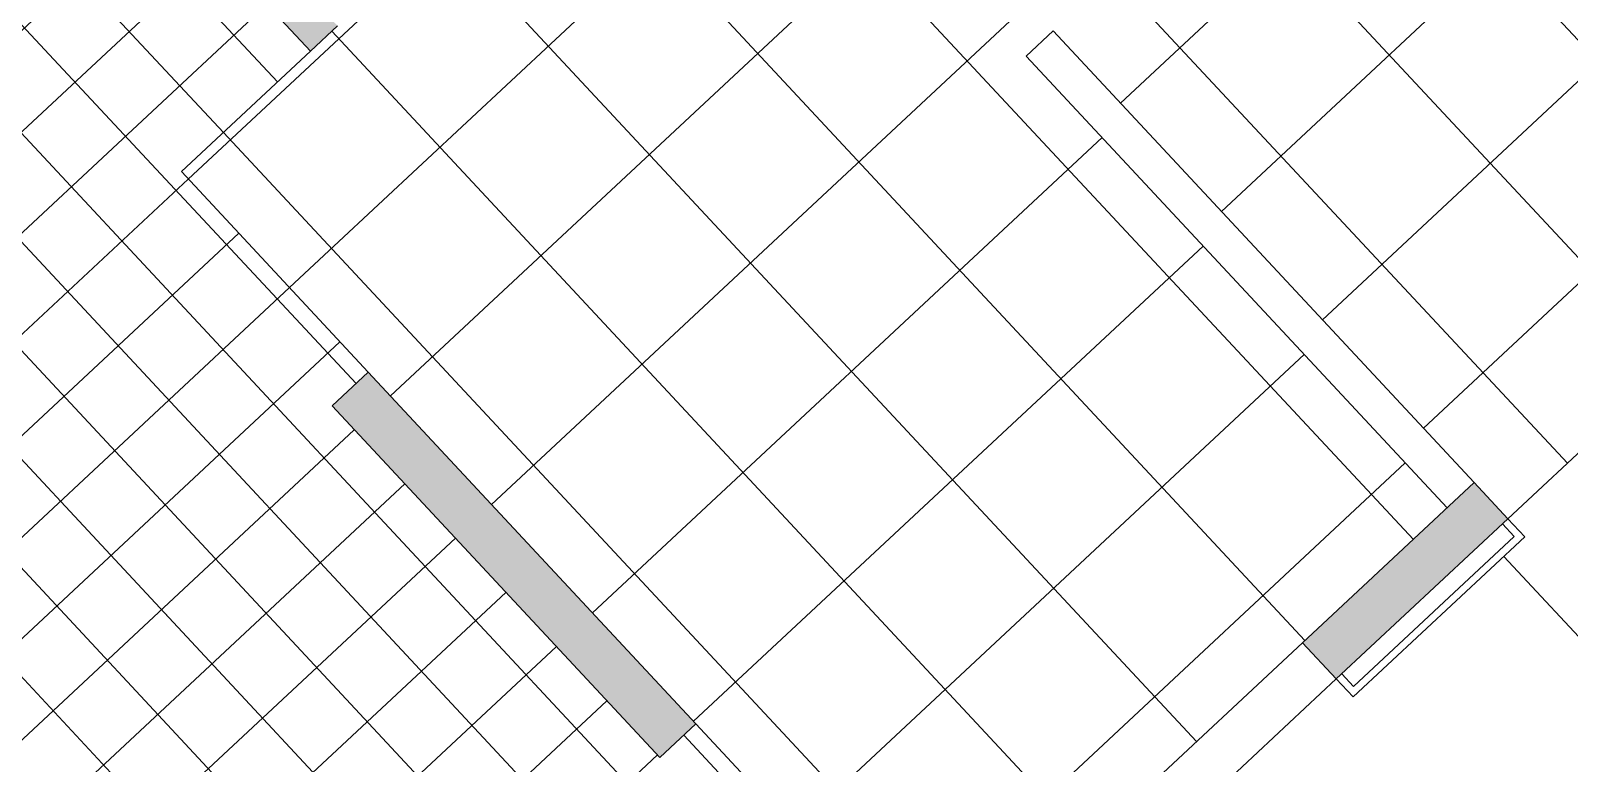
# Model space of a CAD drawing. Header units: millimetres. Extents: x -71377 to 516042, y -145869 to 441446.
# Drawn here: x 255411 to 261640, y 207882 to 210847 of the extents above; entities that cross this region are included whole.
import ezdxf

# ---------------------------------------------------------------- set-up
doc = ezdxf.new("R2010")
doc.units = ezdxf.units.MM
doc.header["$LTSCALE"] = 1000
for name, color, linetype, lineweight in [('06', 6, 'Continuous', 5), ('A-ele-8', 8, 'Continuous', 5), ('A-fnsh', 5, 'Continuous', 5), ('A-hat', 251, 'Continuous', 5), ('A_cwall', 2, 'Continuous', 5), ('A_fnsh-4', 4, 'Continuous', 5), ('조경라인_dwg', 8, 'Continuous', 5)]:
    doc.layers.add(name, color=color, linetype=linetype, lineweight=lineweight)

# ---------------------------------------------------------------- blocks, each defined once
blk = doc.blocks.new('조경라인_dwg-6847807-지반층 배치도')
at = {"layer": '06'}
blk.add_line((261374.4, 208719.2), (262590.2, 207415.5), dxfattribs=at)

msp = doc.modelspace()

# ---------------------------------------------------------------- hatches: boundary and pattern name
at = {"layer": 'A-hat'}
h = msp.add_hatch(dxfattribs=at)
h.set_pattern_fill('FP_38', color=256, scale=1000, style=0, pattern_type=2)
h.set_pattern_definition([(133, (259610.8, 210286.16), (-438.81, -409.2), []), (223, (259610.8, 210286.16), (409.2, -438.81), [])])
h.paths.add_polyline_path([(259082.9, 206992.6), (261145.4, 208915.8), (259440.4, 210744.2), (261210.2, 212394.6), (260098.1, 213572.6), (257918.7, 211540.3), (257666.3, 211810.9), (256020.8, 210276.4), (258828.5, 207265.4)])
h.paths.add_polyline_path([(258973.4, 211758.1), (258768.8, 211977.5), (259207.6, 212386.7), (259412.2, 212167.3), (258988.2, 211771.9)])
h.paths.add_polyline_path([(259648.7, 212456.2), (259444.1, 212675.7), (260102.3, 213289.5), (260306.9, 213070), (259663.5, 212470.1)])
for points in [[(256543.7, 210764), (256653.4, 210866.3), (254972.3, 212669.1), (254862.6, 212566.8), (255891.3, 211463.6)], [(257958, 207905.7), (258104.3, 208042.1), (256777.8, 209464.6), (256631.5, 209328.2), (257404.1, 208499.7)], [(260696.7, 208224), (261391.5, 208871.9), (261255.1, 209018.1), (260560.3, 208370.2)]]:
    msp.add_hatch(color=256, dxfattribs=at).paths.add_polyline_path(points)
h = msp.add_hatch(dxfattribs=at)
h.set_pattern_fill('FP_194', color=256, scale=1000, style=0, pattern_type=2)
h.set_pattern_definition([(223, (88018.6, 217559.9), (408.8444, -438.432), []), (313, (88018.6, 217559.9), (438.8122, 409.199), [])])
h.paths.add_polyline_path([(261391.5, 208871.9), (262707.9, 210099.5), (262571.5, 210245.7), (262915.2, 210566.3), (261210.2, 212394.6), (259550.1, 210846.5), (261369.5, 208895.4)])
h = msp.add_hatch(dxfattribs=at)
h.set_pattern_fill('FP_37', color=256, scale=1000, style=0, pattern_type=2)
h.set_pattern_definition([(133, (255720.75, 208299.4), (-219.406, -204.6), []), (223, (255720.75, 208299.4), (204.6, -219.406), [])])
h.paths.add_polyline_path([(256208.7, 204312.3), (259082.9, 206992.6), (258104.3, 208042.1), (257958, 207905.7), (256631.5, 209328.2), (256777.8, 209464.6), (256020.8, 210276.4), (256543.7, 210764), (255305.9, 212091.4), (252212.2, 209206.5), (253337.5, 207999.8), (253034, 207716.8), (256198.8, 204322.9)])

# ---------------------------------------------------------------- linework, layer by layer
at = {"layer": 'A-ele-8'}
for p, q in [((259550.1, 210846.5), (259440.4, 210744.2)), ((259550.1, 210846.5), (261255.1, 209018.1)), ((261145.4, 208915.8), (259440.4, 210744.2))]:
    msp.add_line(p, q, dxfattribs=at)
at = {"layer": 'A-fnsh'}
for p, q in [((256020.8, 210276.4), (256543.7, 210764)), ((256543.7, 210764), (256020.8, 210276.4)), ((256020.8, 210276.4), (256777.8, 209464.6)), ((261391.5, 208871.9), (262707.9, 210099.5)), ((259375.5, 207265.4), (260560.3, 208370.2)), ((259511.9, 207119.1), (260696.7, 208224)), ((259082.9, 206992.6), (258104.3, 208042.1))]:
    msp.add_line(p, q, dxfattribs=at)
at = {"layer": 'A_cwall'}
for p, q in [((254726.2, 212713.1), (256543.7, 210764)), ((256543.7, 210764), (256653.4, 210866.3)), ((256777.8, 209464.6), (256631.5, 209328.2)), ((258104.3, 208042.1), (256777.8, 209464.6)), ((256631.5, 209328.2), (257958, 207905.7)), ((261255.1, 209018.1), (260560.3, 208370.2)), ((261391.5, 208871.9), (261255.1, 209018.1)), ((260696.7, 208224), (261391.5, 208871.9)), ((260560.3, 208370.2), (260696.7, 208224)), ((257958, 207905.7), (258104.3, 208042.1))]:
    msp.add_line(p, q, dxfattribs=at)
at = {"layer": 'A_fnsh-4'}
for p, q in [((261417.3, 208800.2), (261369.5, 208851.4)), ((261459.7, 208798.7), (261391.5, 208871.9)), ((260764.9, 208150.8), (261459.7, 208798.7)), ((260766.4, 208193.2), (261417.3, 208800.2)), ((260696.7, 208224), (260764.9, 208150.8)), ((260718.6, 208244.4), (260766.4, 208193.2))]:
    msp.add_line(p, q, dxfattribs=at)

# ---------------------------------------------------------------- block references
at = {"layer": '조경라인_dwg', "rotation": 8.537736462515947e-07}
msp.add_blockref('조경라인_dwg-6847807-지반층 배치도', (0, 0), dxfattribs=at)

doc.saveas('drawing.dxf')
